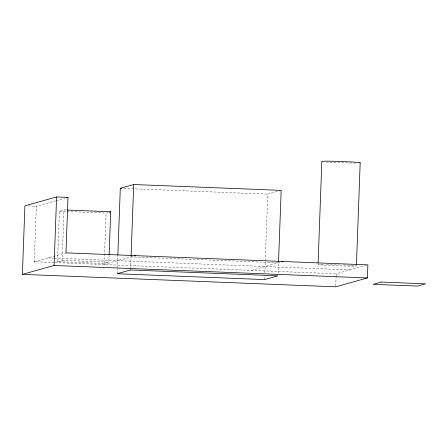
<?xml version="1.0" encoding="UTF-8"?>
<svg xmlns="http://www.w3.org/2000/svg" width="448" height="448" viewBox="0 0 448 448"><rect width="100%" height="100%" fill="white"/><g stroke="black" fill="none" stroke-linecap="round" stroke-linejoin="round"><path stroke-width="0.34" stroke-dasharray="2.24 1.68" d="M54.466 262.562L34.283 261.761L36.316 206.282L55.457 200.911M109.094 255.293L108.842 262.203L104.21 263.502L57.523 261.649L59.377 211.215L64.008 209.916L66.797 210.022M57.523 261.649L62.16 260.35L64.008 209.916M104.21 263.502L106.058 213.069L108.046 212.514M117.163 273.728L117.337 268.918M117.365 268.229L117.818 255.797M130.603 269.276L131.057 256.911L278.516 262.769L278.135 273.078M264.617 279.591L264.746 276.153M264.869 272.72L265.278 261.66M265.3 260.966L267.753 194.141L280.498 190.568M335.754 286.132L336.106 276.511M336.134 275.822L336.207 273.762L367.226 265.065M56.118 200.726L64.702 198.324M34.283 261.761L65.968 252.874M103.886 264.527L132.345 256.547M251.345 270.39L281.092 262.046M123.788 188.418L267.753 194.141M28.269 205.962L36.316 206.282M59.377 211.215L66.343 211.49M67.038 211.518L106.058 213.069M48.037 257.902L53.603 258.126M54.298 258.154L349.961 269.909M62.16 260.35L108.842 262.203M55.166 262.59L336.207 273.762M343.482 264.863A19.253 0.605 2.1 0 1 353.987 266.118A19.253 0.605 2.1 0 1 324.884 265.222A19.253 0.605 2.1 0 1 324.968 264.292M326.301 264.309A19.253 0.605 2.1 0 1 339.461 264.69M355.667 163.038A19.253 0.605 2.1 0 1 325.175 161.874"/><path stroke-width="0.67" d="M22.4 274.366L24.914 205.828L56.594 196.946L68.001 197.394L65.968 252.874L367.892 264.88L367.41 277.934L335.731 286.821L22.4 274.366L54.085 265.479L367.41 277.934M54.085 265.479L56.594 196.946M109.122 254.604L110.69 211.77L67.491 210.05M117.846 255.102L120.294 188.278L133.711 184.52L281.17 190.378L278.566 261.38M131.107 255.517L133.711 184.52M318.102 263.161L321.832 161.454A19.253 0.605 2.1 0 1 341.981 161.543A19.253 0.605 2.1 0 1 359.934 162.91M356.457 264.471L360.186 162.764M66.679 197.77L68.001 197.394M109.368 212.139L110.69 211.77M134.282 256.004L135.57 255.646M281.742 261.867L283.03 261.503M120.294 188.278L121.694 188.334M130.581 269.965L117.163 273.728L264.617 279.591L278.034 275.828L130.581 269.965M381.203 282.061L373.139 284.323L417.536 286.087L425.6 283.825L381.203 282.061"/></g></svg>
